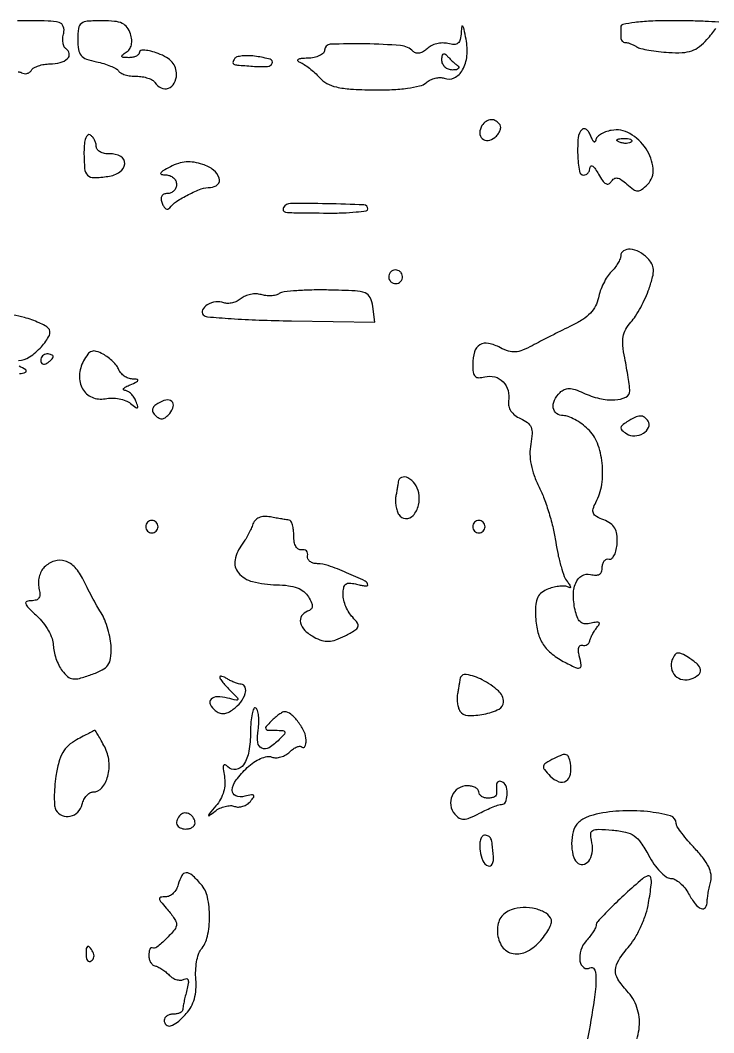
# Model space of a CAD drawing. Extents: x 0 to 5034, y 0 to 2560.
# Drawn here: x 4597.7 to 4710.1, y 2396 to 2560.1 of the extents above; entities that cross this region are included whole.
import ezdxf

# ---------------------------------------------------------------- set-up
doc = ezdxf.new("R2010")
doc.units = 0

msp = doc.modelspace()

# ---------------------------------------------------------------- linework, layer by layer
for points in [[(4597.352835, 2551.696283, -0.168867), (4597.867888, 2551.581649, 0.101339), (4598.295174, 2551.424909, 0.098457), (4598.75435, 2551.446361, 0.097386), (4599.17439, 2551.642634, 0.096784), (4599.489919, 2551.983688, -0.127185), (4599.89741, 2552.374267, -0.046428), (4600.633228, 2552.701458, -0.042309), (4601.542178, 2552.924906, -0.039141), (4602.5, 2553, 0.064661), (4604.161154, 2553.215724, 0.123565), (4605.331895, 2553.861652, 0.249187), (4605.612846, 2554.675727, 0.218667), (4605.110192, 2555.431898, -0.15236), (4604.794685, 2555.795402, -0.064615), (4604.612283, 2556.421734, -0.055577), (4604.578825, 2557.19403, -0.047043), (4604.710511, 2558.000996, 0.1557), (4604.652725, 2559.087357, 0.241407), (4603.970694, 2559.703867, 0.060873), (4602.181362, 2559.955362, 0.00451), (4597.233209, 2560, 0.005163)], [(4710.866174, 2559.793797, 0.001835), (4708.65, 2559.898072, 0.006772), (4706.067553, 2559.97506, 0.004065), (4703, 2560, 0.010616), (4699.801826, 2559.932089, 0.020476), (4697.25, 2559.71875, 0.01702), (4695.340974, 2559.413821, 0.358912), (4695, 2559), (4695, 2558.073437), (4695, 2557.25, 0.098534), (4695.057197, 2556.962579, 0.095899), (4695.220312, 2556.715814, 0.095889), (4695.463747, 2556.547727, 0.098492), (4695.75, 2556.484687, -0.062372), (4696.112228, 2556.431794, -0.024192), (4696.594577, 2556.273044, -0.023499), (4697.106501, 2556.048525, -0.026864), (4697.571965, 2555.785702, 0.083224), (4698.231501, 2555.505557, 0.014869), (4699.546038, 2555.23105, 0.0157), (4701.12216, 2555.001326, 0.013601), (4702.786901, 2554.857576, 0.026776), (4704.96759, 2554.845805, 0.070067), (4706.502874, 2555.13796, 0.082834), (4707.744174, 2555.805232, 0.049494), (4708.964936, 2556.959571, 0.006821), (4709.744709, 2557.883833, 0.010029), (4710.4022, 2558.718679, 0.005772)], [(4648.5, 2283.373692, 0.000016), (4598.885535, 2284.40156, 0.000141)], [(4597.382705, 2504.929715, 0.139056), (4599.172648, 2505.510306, 0.059925), (4601.092533, 2507.159508, 0.065864), (4602.387428, 2509.012814, 0.326875), (4602.204374, 2510.195626, 0.074995), (4601.690492, 2510.574801, 0.017502), (4600.723509, 2511.043076, 0.017663), (4599.560701, 2511.508404, 0.016511), (4598.341691, 2511.902004, 0.030118), (4596.517564, 2512.308155, 0.179693)], [(4597.545368, 2502.830805, 0.114482), (4598.519054, 2503.021486, 0.580377), (4598.556843, 2503.407021, 0.052777), (4597.5, 2504, -0.003487)], [(4697.093882, 2393.73463, 0.096656), (4698.003352, 2396.940996, 0.103801), (4697.615301, 2400.075117, 0.105381), (4696, 2402.769625, -0.045456), (4694.528821, 2404.668454, -0.157254), (4694.139341, 2406.154227, -0.132884), (4694.664622, 2407.740364, -0.028879), (4696.406239, 2410.070941, 0.044775), (4697.378711, 2411.462286, 0.025426), (4698.309227, 2413.295559, 0.025214), (4699.064972, 2415.253172, 0.037678), (4699.505521, 2417.032681, 0.00929), (4699.940117, 2419.931992, 0.096194), (4699.866136, 2421.131662, 0.425946), (4699.388501, 2421.400128, 0.10331), (4698.5, 2420.915699, 0.009489), (4695.779744, 2418.510366, 0.011482), (4693.324067, 2416.148283, 0.005985), (4691.262582, 2414.021851, 0.191781), (4691, 2413.362444, -0.123501), (4690.904894, 2412.983273, -0.021119), (4690.523749, 2412.338312, -0.021908), (4689.999444, 2411.603566, -0.017994), (4689.378719, 2410.865986, 0.112037), (4688.521131, 2409.341498, 0.107639), (4688.388541, 2407.572825, 0.199291), (4688.997446, 2406.540831, 0.308758), (4689.992937, 2406.495635, -0.225134), (4690.376963, 2406.538317, -0.179122), (4690.703263, 2406.270827, -0.094332), (4690.918097, 2405.666436, -0.040507), (4690.980325, 2404.809017, -0.036722), (4690.69361, 2401.317363, -0.00621), (4689.57549, 2394.71502, -0.003791)]]:
    msp.add_lwpolyline(points, format="xyb")
for points in [[(4607, 2556.975, 0.037825), (4607.124149, 2555.336236, 0.136576), (4607.549584, 2554.39043, 0.134435), (4608.4069, 2553.792054, 0.03619), (4610.020809, 2553.345838, -0.022316), (4611.216745, 2553.050612, -0.026569), (4612.312355, 2552.66334, -0.026878), (4613.184533, 2552.245644, -0.129935), (4613.579826, 2551.870838, 0.140368), (4613.948384, 2551.535453, 0.042419), (4614.659638, 2551.255809, 0.038789), (4615.548742, 2551.064184, 0.033698), (4616.5, 2551, -0.038534), (4617.457084, 2550.926129, -0.041947), (4618.363811, 2550.70625, -0.04604), (4619.096789, 2550.384387, -0.128561), (4619.5, 2550, 0.146699), (4620.497203, 2549.114917, 0.198908), (4621.687355, 2549.065029, 0.181623), (4622.643034, 2549.886673, 0.125996), (4623, 2551.280762, 0.081289), (4622.819025, 2552.386564, 0.099482), (4622.29704, 2553.292434, 0.082441), (4621.377445, 2554.044049, 0.039968), (4620, 2554.693898, 0.025312), (4618.84929, 2555.062895, 0.04672), (4617.88125, 2555.225403, 0.070023), (4617.217485, 2555.180952, 0.354894), (4617, 2554.913136, -0.185312), (4616.866675, 2554.565757, -0.091211), (4616.485937, 2554.272732, -0.070617), (4615.919659, 2554.076851, -0.050236), (4615.25, 2554.015313, -0.015452), (4614.368896, 2554.050269, -0.276268), (4614.145711, 2554.206139, -0.350158), (4614.205811, 2554.439978, -0.020207), (4614.857012, 2554.890467, 0.103321), (4615.376733, 2555.39512, 0.092603), (4615.67626, 2556.085186, 0.079658), (4615.731847, 2556.927993, 0.053604), (4615.539625, 2557.875154, 0.082779), (4615.00169, 2558.927593, 0.125898), (4614.20901, 2559.572049, 0.085051), (4612.967603, 2559.905551, 0.023194), (4610.932612, 2560, 0.016353), (4608.540593, 2559.921746, 0.14865), (4607.575009, 2559.557698, 0.198369), (4607.118222, 2558.766267, 0.032964)], [(4669.131641, 2558.133369, -0.0398), (4668.973003, 2556.96652, -0.163519), (4668.611834, 2556.36243, -0.187819), (4667.993939, 2556.146315, -0.055288), (4666.982409, 2556.294349, 0.069793), (4666.110763, 2556.396285, 0.054021), (4665.161894, 2556.271383, 0.055027), (4664.282449, 2555.951595, 0.081855), (4663.618123, 2555.475266, -0.057826), (4663.013415, 2554.996306, -0.0897), (4662.39571, 2554.752853, -0.111528), (4661.830969, 2554.76733, -0.135223), (4661.371908, 2555.028092, 0.178071), (4659.325117, 2555.974112, 0.016267), (4653.627254, 2556.247654, 0.01308), (4647.902218, 2556.186279, 0.403473), (4646.999911, 2555.25, -0.202693), (4646.795377, 2554.766092, -0.080362), (4646.192161, 2554.343997, -0.062077), (4645.302683, 2554.04312, -0.043399), (4644.25, 2553.921053, 0.016277), (4643.205919, 2553.857021, 0.097763), (4642.686867, 2553.702858, 0.497007), (4642.652692, 2553.497209, 0.111819), (4643, 2553.264534, -0.052339), (4643.691801, 2552.911264, -0.021712), (4644.547186, 2552.300423, -0.021197), (4645.414815, 2551.560775, -0.025627), (4646.160634, 2550.793512, 0.090033), (4647.34592, 2549.85209, 0.066664), (4648.916444, 2549.263597, 0.041325), (4651.215354, 2548.933103, 0.011357), (4654.872592, 2548.796013, 0.013931), (4657.906276, 2548.835773, 0.023425), (4660.443028, 2549.059089, 0.026283), (4662.399793, 2549.429738, 0.113728), (4663.449223, 2549.957859, -0.060283), (4664.137998, 2550.401585, -0.052941), (4664.943237, 2550.691967, -0.055848), (4665.738242, 2550.794883, -0.096186), (4666.393309, 2550.679315, 0.21038), (4668.017108, 2550.757812, 0.150355), (4669.351284, 2552.02967, 0.104019), (4670.06219, 2554.299343, 0.071639), (4669.935746, 2557, 0.005544), (4669.603182, 2558.632981, 0.101614), (4669.390928, 2559.115346, 0.677347), (4669.225521, 2559.075396, 0.021885)], [(4632.396955, 2553.833269, 0.068484), (4632.138098, 2553.248632, 0.382543), (4632.275098, 2552.965505, 0.076898), (4632.86762, 2552.823078, 0.002481), (4635.323105, 2552.632537, 0.026592), (4637.746303, 2552.585739, 0.299341), (4638.494221, 2553.114694, 0.445545), (4638.173682, 2553.753994, 0.030515), (4635.945768, 2554.221267, 0.027366), (4634.746427, 2554.330722, 0.036314), (4633.651851, 2554.290967, 0.039527), (4632.789827, 2554.127048, 0.189805)], [(4668.5, 2552.776946, -0.111066), (4668.749502, 2552.485745, -0.327207), (4668.71351, 2552.239691, -0.159858), (4668.381294, 2552.068396, -0.037587), (4667.75, 2552.015313, -0.092982), (4667.077293, 2552.13542, -0.098893), (4666.510203, 2552.490372, -0.101386), (4666.132985, 2553.027441, -0.102919), (4666, 2553.666667, -0.043317), (4666.050454, 2554.247958, -0.152297), (4666.220312, 2554.577897, -0.297449), (4666.466001, 2554.631514, -0.129577), (4666.75, 2554.4283, 0.019542), (4667.109237, 2554.02775, 0.01106), (4667.573438, 2553.569889, 0.011028), (4668.062566, 2553.128314, 0.017789)], [(4672.5, 2543, 0.13346), (4672.154279, 2541.833908, 0.214143), (4672.550663, 2540.893865, 0.223986), (4673.496301, 2540.591846, 0.14122), (4674.578017, 2541.064749, 0.054071), (4675.072804, 2541.574976, 0.06707), (4675.405763, 2542.145782, 0.080573), (4675.534458, 2542.687312, 0.157815), (4675.429973, 2543.113307, 0.117694), (4674.787389, 2543.752703, 0.147878), (4673.978383, 2543.963569, 0.141453), (4673.161057, 2543.692994, 0.104499)], [(4688.718672, 2542.385338, 0.175555), (4688.09399, 2541.050928, 0.032095), (4688.021711, 2538.281685, 0.029711), (4688.282702, 2535.612753, 0.368975), (4689, 2535, 0.123005), (4689.384185, 2535.095965, 0.097671), (4689.716659, 2535.367188, 0.088188), (4689.946495, 2535.772478, 0.07806), (4690.035435, 2536.25, -0.290191), (4690.183787, 2536.470037, -0.284616), (4690.448814, 2536.432189, -0.070793), (4690.880475, 2535.952774, -0.021389), (4691.392922, 2535.1149, 0.026739), (4692.035411, 2534.089204, 0.109579), (4692.574548, 2533.597471, 0.236245), (4693.04051, 2533.5708, 0.1538), (4693.456764, 2533.930043, -0.107502), (4693.909349, 2534.398885, -0.189939), (4694.427474, 2534.511192, -0.114925), (4695.07984, 2534.242423, -0.028988), (4695.980423, 2533.517717, 0.025189), (4697.060992, 2532.634576, 0.15729), (4697.7297, 2532.41089, 0.170035), (4698.37479, 2532.62902, 0.03063), (4699.338656, 2533.481513, 0.225589), (4700.249521, 2536.04305, 0.122849), (4699.090998, 2539.250912, 0.113133), (4696.461493, 2541.722457, 0.181458), (4693.462666, 2542.237614, 0.041296), (4692.515032, 2541.973891, 0.052697), (4691.702762, 2541.572191, 0.062701), (4691.132667, 2541.101859, 0.175216), (4690.929715, 2540.633423, -0.14728), (4690.836006, 2540.380163, -0.432179), (4690.671207, 2540.362282, -0.100529), (4690.428289, 2540.673592, -0.021605), (4690.148387, 2541.302005, 0.047176), (4689.823888, 2541.940651, 0.089734), (4689.435103, 2542.363561, 0.145035), (4689.049906, 2542.508712, 0.217774)], [(4608, 2538.725684, 0.019871), (4608.106914, 2536.036572, 0.176248), (4608.591797, 2534.974793, 0.208635), (4609.599672, 2534.569746, 0.02913), (4611.891384, 2534.770751, 0.10835), (4613.823948, 2535.501676, 0.23567), (4614.605649, 2536.834428, 0.296777), (4613.949722, 2538.008637, 0.131115), (4612.138358, 2538.420599, -0.057608), (4611.320437, 2538.484505, -0.078941), (4610.628143, 2538.737697, -0.099775), (4610.165107, 2539.133332, -0.167758), (4610, 2539.611582, 0.069311), (4609.925929, 2540.143354, 0.052599), (4609.70625, 2540.690338, 0.053401), (4609.382672, 2541.169761, 0.07937), (4609, 2541.5, 0.324134), (4608.604305, 2541.470935, 0.131914), (4608.278149, 2541.002549, 0.062116), (4608.065247, 2540.058811, 0.024457)], [(4696.729167, 2540.395833, -0.126455), (4696.402231, 2540.202593, -0.060344), (4695.916927, 2540.123424, -0.05415), (4695.359369, 2540.160852, -0.051402), (4694.8125, 2540.316886, -0.054073), (4694.395823, 2540.538436, -0.470617), (4694.37858, 2540.720685, -0.168741), (4694.670344, 2540.862007, -0.018894), (4695.416667, 2540.921053, -0.028489), (4696.112848, 2540.910055, -0.077125), (4696.592839, 2540.799335, -0.208169), (4696.77538, 2540.614691, -0.296942)], [(4622, 2536.337102, 0.010637), (4620.806437, 2535.680106, 0.133384), (4620.44697, 2535.317558, 0.507657), (4620.549225, 2535.090767, 0.049862), (4621.25, 2535.014742, -0.084238), (4621.918312, 2534.895542, -0.092482), (4622.485937, 2534.563705, -0.099559), (4622.865637, 2534.073325, -0.115612), (4623, 2533.5, -0.096899), (4622.887999, 2532.927495, -0.097416), (4622.568594, 2532.440625, -0.098432), (4622.091819, 2532.114629, -0.10122), (4621.531385, 2532, 0.093544), (4620.957113, 2531.891612, 0.176772), (4620.608341, 2531.583846, 0.15226), (4620.509427, 2531.084741, 0.065056), (4620.670548, 2530.416154, 0.050849), (4620.947415, 2529.86842, 0.112841), (4621.279225, 2529.542505, 0.190896), (4621.606648, 2529.4848, 0.186041), (4621.889163, 2529.666154, -0.08968), (4622.978816, 2530.701138, -0.028228), (4624.932077, 2531.830811, -0.028254), (4627.001319, 2532.73365, -0.088964), (4628.486431, 2533, 0.19122), (4629.662694, 2533.466924, 0.291771), (4629.923029, 2534.498267, 0.15063), (4628.99532, 2535.799028, 0.082524), (4627.25, 2536.724535, 0.042694), (4625.859893, 2537.061132, 0.056533), (4624.559755, 2537.112232, 0.057155), (4623.292318, 2536.871303, 0.045)], [(4640.344738, 2529.75, 0.243578), (4640.30826, 2529.264511, 0.266162), (4640.682283, 2528.981545, 0.028863), (4641.99526, 2528.889874, 0.000862), (4647.5, 2528.833333, 0.010313), (4649.992205, 2528.863436, 0.017076), (4652.090768, 2529.003937, 0.011134), (4653.756836, 2529.210355, 0.372009), (4654.000486, 2529.492126, 0.402119), (4653.364302, 2530.156159, 0.005817), (4647.392897, 2530.338435, 0.006558), (4641.451088, 2530.372699, 0.258167)], [(4695, 2521.928571, -0.100404), (4694.895002, 2521.410967, -0.033414), (4694.54495, 2520.716825, -0.0317), (4694.043729, 2519.979865, -0.0312), (4693.450893, 2519.308036, 0.053819), (4692.818322, 2518.522365, 0.028081), (4692.199358, 2517.426589, 0.027569), (4691.684309, 2516.218206, 0.037616), (4691.36569, 2515.078452, -0.073253), (4690.900175, 2513.777537, -0.067089), (4690.068618, 2512.622201, -0.057292), (4688.834705, 2511.586053, -0.034172), (4687.164798, 2510.639388, 0.003198), (4685.552799, 2509.853131, 0.002201), (4683.735592, 2508.942361, 0.002219), (4681.994697, 2508.050495, 0.004524), (4680.637218, 2507.33178, -0.027813), (4679.058325, 2506.587763, -0.080745), (4677.885141, 2506.320961, -0.093233), (4676.787006, 2506.457223, -0.045535), (4675.482571, 2507.009328, 0.070388), (4673.56373, 2507.711612, 0.189723), (4672.156487, 2507.477747, 0.189731), (4671.286249, 2506.347433, 0.070395), (4671, 2504.324352, 0.03179), (4671.082658, 2503.02562, 0.160885), (4671.391718, 2502.379486, 0.210076), (4671.96968, 2502.140915, 0.058347), (4672.963232, 2502.280134, -0.128578), (4674.566544, 2502.280176, -0.136438), (4675.92358, 2501.490655, -0.12862), (4676.73151, 2500.069153, -0.108073), (4676.810873, 2498.333254, 0.10363), (4676.840953, 2497.518473, 0.090376), (4677.192329, 2496.739372, 0.079525), (4677.845491, 2496.055815, 0.058218), (4678.750766, 2495.521607, -0.054303), (4679.886473, 2494.863317, -0.139404), (4680.463264, 2494.120079, -0.11309), (4680.628552, 2493.080814, -0.029495), (4680.413932, 2491.392911, 0.051174), (4680.279251, 2489.777621, 0.043418), (4680.460239, 2488.074234, 0.039466), (4680.960621, 2486.2769, 0.0291), (4681.781759, 2484.38037, -0.028372), (4682.583711, 2482.535518, -0.015048), (4683.375746, 2480.171109, -0.01493), (4684.042517, 2477.697376, -0.022362), (4684.462179, 2475.5, 0.01679), (4684.824681, 2473.480071, 0.018253), (4685.313902, 2471.545175, 0.018038), (4685.85059, 2469.926879, 0.080083), (4686.343586, 2469.058042, -0.018944), (4686.734006, 2468.53154, -0.105836), (4686.866553, 2468.208431, -0.495454), (4686.771603, 2468.104777, -0.108088), (4686.5, 2468.190628, 0.113142), (4685.963351, 2468.354382, 0.038261), (4685.141284, 2468.349741, 0.03575), (4684.2026, 2468.204416, 0.034105), (4683.278839, 2467.925479, 0.068593), (4682.196013, 2467.336166, 0.11968), (4681.543439, 2466.556971, 0.093581), (4681.227165, 2465.42453, 0.030836), (4681.185374, 2463.689061, 0.044759), (4681.516199, 2461.098862, 0.080752), (4682.303193, 2459.114945, 0.08395), (4683.652974, 2457.532792, 0.051945), (4685.684259, 2456.163343, 0.010153), (4687.652947, 2455.165584, 0.196351), (4688.322423, 2455.124689, 0.363863), (4688.585531, 2455.557613, 0.025988), (4688.278612, 2457.04259, -0.040607), (4688.141535, 2457.819646, -0.092352), (4688.195351, 2458.411068, -0.171834), (4688.4229, 2458.733014, -0.226911), (4688.772231, 2458.79259, 0.09573), (4689.178573, 2458.757366, 0.106305), (4689.552447, 2458.879698, 0.109344), (4689.835394, 2459.141111, 0.106436), (4689.985037, 2459.5, -0.053449), (4690.123988, 2459.966034, -0.023273), (4690.401278, 2460.550327, -0.022712), (4690.756444, 2461.149535, -0.028071), (4691.142188, 2461.671326, 0.044788), (4691.507283, 2462.201327, 0.38646), (4691.448805, 2462.458165, 0.199707), (4691.086481, 2462.537341, 0.019176), (4690.186352, 2462.338481, -0.074263), (4689.251814, 2462.237607, -0.149757), (4688.559476, 2462.480984, -0.126778), (4688.048568, 2463.108603, -0.046316), (4687.665328, 2464.197304, -0.055396), (4687.3138, 2466.781, -0.101359), (4687.687677, 2468.865423, -0.160444), (4688.685909, 2470.056155, -0.205501), (4690.086251, 2470.267194, 0.05338), (4690.940827, 2470.138807, 0.143591), (4691.531445, 2470.285077, 0.174827), (4691.879126, 2470.700688, 0.087846), (4692, 2471.383369, -0.069807), (4692.084085, 2471.982701, -0.102854), (4692.330487, 2472.451677, -0.128262), (4692.696974, 2472.71716, -0.148692), (4693.125061, 2472.75, 0.248353), (4693.566952, 2472.871441, 0.089423), (4693.967393, 2473.412238, 0.062476), (4694.268611, 2474.279713, 0.038155), (4694.4127, 2475.35549, 0.043838), (4694.368998, 2476.776415, 0.101944), (4694.033827, 2477.782588, 0.111776), (4693.352501, 2478.517813, 0.05944), (4692.247398, 2479.096039, -0.03377), (4691.057051, 2479.643163, -0.162734), (4690.556043, 2480.181168, -0.185503), (4690.514519, 2480.868636, -0.046255), (4690.959758, 2481.924808, 0.087463), (4691.920345, 2484.853697, 0.062355), (4691.982217, 2488.312512, 0.064223), (4691.206422, 2491.55375, 0.11384), (4689.685549, 2493.825686, 0.032548), (4688.675543, 2494.65778, 0.031546), (4687.555838, 2495.361295, 0.033158), (4686.492837, 2495.85088, 0.091584), (4685.685549, 2496, -0.157228), (4684.595788, 2496.351368, -0.203951), (4684.057539, 2497.239991, -0.149405), (4684.251668, 2498.487379, -0.083794), (4685.148756, 2499.748756, -0.091064), (4685.840945, 2500.226149, -0.109489), (4686.613612, 2500.386025, -0.077833), (4687.58034, 2500.22065, -0.02699), (4688.898756, 2499.695975, 0.050258), (4691.548287, 2498.781685, 0.068748), (4694.05788, 2498.543644, 0.102015), (4695.829552, 2498.988556, 0.296204), (4696.454889, 2500.018901, 0.024666), (4696.390042, 2500.830113, 0.005611), (4696.197126, 2502.195976, 0.005795), (4695.938453, 2503.767639, 0.005606), (4695.640745, 2505.35038, -0.024566), (4695.339693, 2507.369454, -0.067086), (4695.39022, 2508.809202, -0.0843), (4695.803185, 2509.986913, -0.05759), (4696.629435, 2511.143024, 0.040803), (4697.388781, 2512.133638, 0.018486), (4698.223461, 2513.54049, 0.01816), (4698.999367, 2515.097965, 0.023692), (4699.587614, 2516.57718, 0.019244), (4700.160462, 2518.478481, 0.077043), (4700.281909, 2519.684328, 0.11369), (4700.013794, 2520.617373, 0.069907), (4699.322606, 2521.534536, 0.075524), (4697.980081, 2522.522958, 0.09856), (4696.520733, 2522.954302, 0.157941), (4695.445552, 2522.711173, 0.264714)], [(4657.552786, 2519.08541, 0.099038), (4657.401684, 2518.679226, 0.097945), (4657.417584, 2518.244476, 0.097945), (4657.597789, 2517.848514, 0.099038), (4657.91459, 2517.552786, 0.099038), (4658.320774, 2517.401684, 0.097945), (4658.755524, 2517.417584, 0.097945), (4659.151486, 2517.597789, 0.099038), (4659.447214, 2517.91459, 0.099038), (4659.598316, 2518.320774, 0.097945), (4659.582416, 2518.755524, 0.097945), (4659.402211, 2519.151486, 0.099038), (4659.08541, 2519.447214, 0.099038), (4658.679226, 2519.598316, 0.097945), (4658.244476, 2519.582416, 0.097945), (4657.848514, 2519.402211, 0.099038)], [(4639.652537, 2515.772828, -0.083837), (4639.081291, 2515.534286, -0.042931), (4638.310399, 2515.423702, -0.041076), (4637.475122, 2515.444954, -0.04861), (4636.702012, 2515.605447, 0.072411), (4635.907711, 2515.731398, 0.05162), (4635.009396, 2515.649916, 0.051686), (4634.14826, 2515.386472, 0.073271), (4633.464747, 2514.970743, -0.060895), (4632.813729, 2514.552463, -0.053111), (4632.050691, 2514.279692, -0.055916), (4631.295827, 2514.184467, -0.095332), (4630.672051, 2514.295604, 0.129404), (4629.357669, 2514.439481, 0.09587), (4627.973362, 2513.950571, 0.143897), (4627.204082, 2513.131899, 0.324155), (4627.331383, 2512.335283, 0.177644), (4628.013182, 2512.019472, 0.003614), (4631.844936, 2511.731817, 0.008052), (4636.378543, 2511.497675, 0.00527), (4641.610532, 2511.367068), (4655.116217, 2511.172315), (4654.808109, 2513.694409, 0.082521), (4654.384138, 2515.134955, 0.193232), (4653.5681, 2515.877289, 0.077397), (4651.930251, 2516.212528, 0.006677), (4647.652537, 2516.358252, 0.01013), (4644.945936, 2516.359437, 0.013307), (4642.477959, 2516.244755, 0.0108), (4640.441179, 2516.051401, 0.112118)], [(4601, 2504.940983, 0.108972), (4601.078288, 2504.586039, 0.182303), (4601.29375, 2504.3746, 0.161196), (4601.6179, 2504.343488, 0.082592), (4602, 2504.5, 0.029505), (4602.382774, 2504.768994, 0.035638), (4602.70625, 2505.066025, 0.038439), (4602.934461, 2505.34829, 0.151918), (4603, 2505.559017, 0.210953), (4602.92554, 2505.727648, 0.081139), (4602.70625, 2505.870461, 0.061769), (4602.382849, 2505.967655, 0.042167), (4602, 2506, 0.105053), (4601.618444, 2505.918938, 0.099167), (4601.29375, 2505.688914, 0.09642), (4601.076123, 2505.345238, 0.093332)], [(4607.939107, 2504.88622, 0.108796), (4607.268872, 2502.50764, 0.14457), (4607.776812, 2500.330754, 0.164924), (4609.308761, 2498.966643, 0.148448), (4611.427904, 2498.741467, -0.051002), (4612.528555, 2498.837431, -0.042411), (4613.698225, 2498.720407, -0.044204), (4614.760485, 2498.423171, -0.083075), (4615.528639, 2497.976232, 0.008925), (4616.383229, 2497.292372, 0.272426), (4616.644267, 2497.259549, 0.387673), (4616.734732, 2497.459825, 0.012752), (4616.415903, 2498.358556, 0.054546), (4616.090054, 2498.99156, 0.054698), (4615.63529, 2499.538472, 0.060014), (4615.126766, 2499.923423, 0.117198), (4614.643011, 2500.070285, -0.204972), (4614.419087, 2500.182839, -0.377948), (4614.42326, 2500.372382, -0.084124), (4614.799262, 2500.663132, -0.021132), (4615.5, 2501, 0.008509), (4616.528728, 2501.462953, 0.193432), (4616.745233, 2501.695933, 0.486634), (4616.645202, 2501.86312, 0.020771), (4615.856989, 2501.929715, -0.077504), (4615.187728, 2502.063606, -0.06237), (4614.534902, 2502.400763, -0.063441), (4613.996372, 2502.880784, -0.087638), (4613.663476, 2503.434585, 0.073743), (4613.309786, 2504.061551, 0.033725), (4612.682924, 2504.764461, 0.032472), (4611.910026, 2505.429031, 0.038485), (4611.098474, 2505.947298, 0.044156), (4609.998347, 2506.416505, 0.161098), (4609.249487, 2506.413087, 0.152011), (4608.624201, 2505.961261, 0.038008)], [(4619.960613, 2497.975658, 0.052869), (4619.347795, 2497.500818, 0.157747), (4619.099713, 2497.039084, 0.175012), (4619.181591, 2496.551588, 0.068226), (4619.600741, 2495.999259, 0.078798), (4620.170559, 2495.585429, 0.159006), (4620.712935, 2495.500413, 0.132469), (4621.270013, 2495.751394, 0.04788), (4621.89094, 2496.368591, 0.104703), (4622.480855, 2497.490518, 0.296225), (4622.230829, 2498.297217, 0.234486), (4621.287723, 2498.521642, 0.081818)], [(4696, 2494.984687, 0.025772), (4695.198179, 2494.397072, 0.220846), (4695.008825, 2494.007185, 0.230203), (4695.188138, 2493.621431, 0.027952), (4695.966462, 2493.057202, 0.156492), (4697.258323, 2492.712285, 0.122146), (4698.656901, 2493.133673, 0.153593), (4699.49679, 2494.071699, 0.249764), (4699.429973, 2495.113307, 0.102233), (4698.845542, 2495.731498, 0.163223), (4698.15465, 2495.934746, 0.106273), (4697.257948, 2495.706514, 0.029989)], [(4658.923489, 2485.25, -0.012164), (4658.873569, 2484.855882, -0.003452), (4658.776823, 2484.245618, -0.003475), (4658.657976, 2483.557714, -0.003671), (4658.531643, 2482.88402, 0.053808), (4658.470547, 2482.168684, 0.036638), (4658.548529, 2481.355068, 0.036897), (4658.742418, 2480.571455, 0.059383), (4659.031938, 2479.948322, 0.246998), (4660.127251, 2479.302257, 0.224971), (4661.346944, 2479.809266, 0.128883), (4662.210362, 2481.47621, 0.102973), (4662.243537, 2483.50635, 0.10827), (4661.633315, 2484.931416, 0.117263), (4660.496844, 2485.922269, 0.217233), (4659.478034, 2485.979153, 0.281363)], [(4635.312842, 2478.248597, -0.023374), (4634.997964, 2477.480742, -0.014842), (4634.563916, 2476.616829, -0.014907), (4634.086308, 2475.792401, -0.026574), (4633.638596, 2475.149118, 0.117781), (4632.490729, 2472.624132, 0.227285), (4633.037823, 2470.523511, 0.157347), (4635.326969, 2469.098195, 0.056156), (4639.188787, 2468.583201, -0.027209), (4641.119728, 2468.438525, -0.05801), (4642.569716, 2468.075869, -0.076), (4643.633344, 2467.477169, -0.092988), (4644.385343, 2466.62143, -0.028906), (4644.874193, 2465.677192, -0.120038), (4644.98885, 2465.050634, -0.194536), (4644.780691, 2464.611002, -0.09917), (4644.25, 2464.288097, 0.159867), (4643.280518, 2463.526349, 0.21068), (4643.08977, 2462.431439, 0.140951), (4643.802499, 2461.194849, 0.069231), (4645.283411, 2460.115915, 0.044485), (4646.570449, 2459.56799, 0.089123), (4647.661844, 2459.418864, 0.079496), (4648.817139, 2459.653821, 0.02983), (4650.330983, 2460.327935, 0.015953), (4651.914459, 2461.214669, 0.161637), (4652.398612, 2461.780335, 0.256305), (4652.329378, 2462.382888, 0.042323), (4651.547572, 2463.309571, -0.059233), (4650.954925, 2464.062143, -0.039018), (4650.454599, 2465.045286, -0.039019), (4650.11311, 2466.094168, -0.059258), (4650, 2467.045203, -0.044387), (4650.094578, 2468.108496, -0.176578), (4650.418755, 2468.665625, -0.18829), (4651.009996, 2468.862894, -0.051444), (4652, 2468.710251, 0.014681), (4652.767034, 2468.533551, 0.025607), (4653.4125, 2468.438733, 0.024763), (4653.896927, 2468.416853, 0.412932), (4654, 2468.520378, 0.290173), (4653.579243, 2469.184342, 0.009443), (4650.570077, 2470.536256, 0.015951), (4647.57183, 2471.704202, 0.085095), (4645.846362, 2472, -0.067536), (4645.159076, 2472.093258, -0.098965), (4644.615806, 2472.367188, -0.124669), (4644.300846, 2472.774327, -0.153122), (4644.25, 2473.25, 0.100253), (4644.248882, 2473.707348, 0.14682), (4644.059375, 2474.059375, 0.14682), (4643.707348, 2474.248882, 0.100253), (4643.25, 2474.25, -0.192646), (4642.754544, 2474.341814, -0.125613), (4642.35, 2474.77, -0.083466), (4642.085886, 2475.515332, -0.043529), (4642, 2476.5, 0.028323), (4641.945402, 2477.463088, 0.042584), (4641.779688, 2478.287454, 0.050965), (4641.539299, 2478.88011, 0.251315), (4641.25, 2479.07431, -0.013512), (4640.824309, 2479.128138, -0.002547), (4640.049998, 2479.251426, -0.002721), (4639.146712, 2479.405023, -0.00249), (4638.218077, 2479.572907, 0.054346), (4637.176188, 2479.651457, 0.098911), (4636.348362, 2479.457176, 0.113239), (4635.732109, 2478.985565, 0.087634)], [(4618, 2478, 0.099038), (4618.076342, 2477.618362, 0.097945), (4618.29375, 2477.29375, 0.097945), (4618.618362, 2477.076342, 0.099038), (4619, 2477, 0.099038), (4619.381638, 2477.076342, 0.097945), (4619.70625, 2477.29375, 0.097945), (4619.923658, 2477.618362, 0.099038), (4620, 2478, 0.099038), (4619.923658, 2478.381638, 0.097945), (4619.70625, 2478.70625, 0.097945), (4619.381638, 2478.923658, 0.099038), (4619, 2479, 0.099038), (4618.618362, 2478.923658, 0.097945), (4618.29375, 2478.70625, 0.097945), (4618.076342, 2478.381638, 0.099038)], [(4671, 2478, 0.099038), (4671.076342, 2477.618362, 0.097945), (4671.29375, 2477.29375, 0.097945), (4671.618362, 2477.076342, 0.099038), (4672, 2477, 0.099038), (4672.381638, 2477.076342, 0.097945), (4672.70625, 2477.29375, 0.097945), (4672.923658, 2477.618362, 0.099038), (4673, 2478, 0.099038), (4672.923658, 2478.381638, 0.097945), (4672.70625, 2478.70625, 0.097945), (4672.381638, 2478.923658, 0.099038), (4672, 2479, 0.099038), (4671.618362, 2478.923658, 0.097945), (4671.29375, 2478.70625, 0.097945), (4671.076342, 2478.381638, 0.099038)], [(4601.574147, 2471.43129, 0.079349), (4601.079003, 2470.747934, 0.054939), (4600.743132, 2469.852621, 0.054329), (4600.607317, 2468.892879, 0.072076), (4600.705651, 2468.017591, -0.047404), (4600.859554, 2467.070191, -0.155127), (4600.709589, 2466.461326, -0.185056), (4600.259173, 2466.114972, -0.072516), (4599.470609, 2466, 0.084171), (4598.723525, 2465.873338, 0.417106), (4598.558491, 2465.526904, 0.11014), (4598.964672, 2464.886392, 0.00971), (4600.353977, 2463.547749, -0.040928), (4601.368862, 2462.439776, -0.036622), (4602.232073, 2461.140883, -0.038514), (4602.832525, 2459.85327, -0.086595), (4603.031803, 2458.797749, 0.048839), (4603.145282, 2457.78369, 0.030747), (4603.464074, 2456.634123, 0.030732), (4603.921887, 2455.531169, 0.048425), (4604.458704, 2454.658839, 0.05392), (4605.349064, 2453.714837, 0.143989), (4606.185191, 2453.340558, 0.101351), (4607.275848, 2453.413896, 0.019409), (4609.176901, 2454.018599, 0.030435), (4610.972805, 2454.794108, 0.117696), (4611.892413, 2455.573097, 0.127883), (4612.320114, 2456.646114, 0.038785), (4612.403761, 2458.410275, 0.037821), (4612.25509, 2459.810786, 0.025148), (4611.884164, 2461.383282, 0.025342), (4611.366493, 2462.881862, 0.044337), (4610.770066, 2464.050515, -0.010451), (4610.082844, 2465.197988, -0.005652), (4609.282887, 2466.636875, -0.005627), (4608.501054, 2468.121036, -0.008835), (4607.866306, 2469.415442, 0.074002), (4606.55704, 2471.387955, 0.132527), (4604.934529, 2472.436102, 0.157479), (4603.20616, 2472.432042, 0.11821)], [(4703.344523, 2456.455429, 0.136099), (4703.208965, 2455.0458, 0.152589), (4703.833665, 2453.838529, 0.153422), (4705.031315, 2453.205895, 0.137841), (4706.432783, 2453.335833, 0.078584), (4707.594387, 2454.00595, 0.261236), (4707.909461, 2454.795602, 0.181747), (4707.421303, 2455.708663, 0.040524), (4705.977306, 2456.7821, 0.024238), (4704.861736, 2457.405782, 0.14724), (4704.216782, 2457.515784, 0.214939), (4703.752949, 2457.233391, 0.058584)], [(4630, 2453.630446, 0.152456), (4630.086891, 2453.3521, 0.01452), (4630.514063, 2452.771366, 0.017478), (4631.07973, 2452.097313, 0.012904), (4631.75, 2451.390617, -0.004707), (4632.880593, 2450.237059, -0.30128), (4632.928933, 2449.972417, -0.364642), (4632.710314, 2449.86222, -0.005712), (4631.250996, 2450.225309, 0.062108), (4629.597055, 2450.443598, 0.203507), (4628.60046, 2450.028848, 0.317673), (4628.468086, 2449.207111, 0.106047), (4629.263845, 2448.195991, 0.082105), (4629.924879, 2447.809671, 0.108902), (4630.611904, 2447.707178, 0.093456), (4631.356378, 2447.901426, 0.047479), (4632.191235, 2448.397884, 0.068875), (4633.402207, 2449.569552, 0.088576), (4634.12683, 2450.935737, 0.156619), (4634.127108, 2451.982634, 0.309242), (4633.5, 2452.469858, -0.052498), (4633.028397, 2452.548674, -0.023116), (4632.426562, 2452.745926, -0.022573), (4631.8019, 2453.015999, -0.028135), (4631.25, 2453.32433, 0.026453), (4630.770119, 2453.594547, 0.055001), (4630.367188, 2453.741654, 0.102847), (4630.101649, 2453.751003, 0.365317)], [(4668.923489, 2453.25, -0.012164), (4668.873569, 2452.855882, -0.003452), (4668.776823, 2452.245618, -0.003475), (4668.657976, 2451.557714, -0.003671), (4668.531643, 2450.88402, 0.047674), (4668.462948, 2450.181251, 0.035875), (4668.516948, 2449.406166, 0.036712), (4668.675704, 2448.67802, 0.066476), (4668.92443, 2448.122276, 0.253802), (4670.207178, 2447.387629, 0.056208), (4672.817958, 2447.621376, 0.057245), (4675.264307, 2448.42111, 0.293104), (4676, 2449.568296, 0.216468), (4675.182038, 2451.369098, 0.059657), (4672.54905, 2453.166196, 0.077569), (4669.961006, 2454.037954, 0.434396)], [(4635, 2444.681462, -0.044779), (4634.722627, 2441.590535, -0.101931), (4633.852621, 2439.425883, -0.215191), (4632.626445, 2438.654461, -0.234946), (4631.300384, 2439.099616, 0.096703), (4630.867021, 2439.391406, 0.431579), (4630.616959, 2439.28121, 0.117791), (4630.557806, 2438.727163, 0.015187), (4630.747453, 2437.540781, -0.058652), (4630.837784, 2436.283345, -0.058291), (4630.634141, 2435.036566, -0.056692), (4630.140137, 2433.840282, -0.050289), (4629.373276, 2432.732192, 0.00212), (4628.305994, 2431.469248, 0.135644), (4628.187214, 2431.208704, 0.672288), (4628.279285, 2431.15287, 0.005012), (4629.237265, 2431.879109, -0.054177), (4630.008582, 2432.352471, -0.049492), (4630.887097, 2432.666485, -0.052784), (4631.736328, 2432.785217, -0.100296), (4632.414152, 2432.671317, 0.098317), (4633.049029, 2432.562072, 0.069998), (4633.7629, 2432.681213, 0.067292), (4634.444229, 2433.00157, 0.07619), (4634.984038, 2433.480767, 0.024398), (4635.513081, 2434.185515, 0.3762), (4635.478286, 2434.463558, 0.236047), (4635.137034, 2434.555454, 0.013807), (4634.057151, 2434.304694, -0.153826), (4632.594556, 2434.377124, -0.337003), (4632.027705, 2435.269407, -0.139506), (4632.660646, 2436.944031, -0.044535), (4634.449119, 2438.9522, -0.038995), (4635.513137, 2439.80603, -0.047592), (4636.630923, 2440.421295, -0.054632), (4637.654785, 2440.736786, -0.139942), (4638.42018, 2440.669003, 0.097831), (4639.106909, 2440.550155, 0.062808), (4639.909207, 2440.670692, 0.059828), (4640.699466, 2440.999315, 0.068054), (4641.352013, 2441.494871, -0.041979), (4641.937194, 2441.989254, -0.061556), (4642.529594, 2442.308761, -0.080876), (4643.03931, 2442.417544, -0.211643), (4643.380952, 2442.285714, 0.24511), (4643.613368, 2442.212632, 0.226093), (4643.818155, 2442.359077, 0.092651), (4643.957441, 2442.778662, 0.033948), (4644, 2443.404762, 0.111902), (4643.690478, 2444.770454, 0.051337), (4642.733496, 2446.337175, 0.051327), (4641.536721, 2447.612881, 0.180613), (4640.5, 2448, 0.129855), (4640.160725, 2447.910375, 0.023553), (4639.605357, 2447.559375, 0.023967), (4638.978568, 2447.074275, 0.019709), (4638.357143, 2446.5, 0.015473), (4637.522445, 2445.611979, 0.28983), (4637.464286, 2445.25, 0.283734), (4637.767097, 2445.037018, 0.015009), (4639, 2445, -0.015009), (4640.232903, 2444.962982, -0.283734), (4640.535714, 2444.75, -0.28983), (4640.477555, 2444.388021, -0.015473), (4639.642857, 2443.5, -0.053798), (4637.991408, 2442.17025, -0.253784), (4636.819531, 2442.084154, -0.270775), (4636.16234, 2443.008238, -0.058831), (4636.21977, 2445.044028, 0.027275), (4636.329802, 2446.247279, 0.036223), (4636.290527, 2447.345151, 0.039397), (4636.127007, 2448.209719, 0.190128), (4635.833269, 2448.603045, 0.457476), (4635.512269, 2448.502152, 0.049738), (4635.244773, 2447.663513, 0.034619), (4635.059135, 2446.34772, 0.017739)], [(4606.8113, 2443.460143, 0.05842), (4605.471838, 2442.515754, 0.080775), (4604.550196, 2441.373194, 0.065783), (4603.9185, 2439.819676, 0.0265), (4603.458403, 2437.57118, 0.016693), (4603.252613, 2435.796877, 0.02042), (4603.183751, 2434.128464, 0.01936), (4603.23683, 2432.743306, 0.119706), (4603.45612, 2432.070999, 0.153378), (4604.466808, 2431.197283, 0.157139), (4605.784942, 2431.069385, 0.146479), (4606.998175, 2431.741486, 0.13029), (4607.710251, 2433, -0.05387), (4608.001154, 2433.764918, -0.06173), (4608.438841, 2434.4125, -0.071352), (4608.949569, 2434.852085, -0.143016), (4609.456116, 2435, 0.223778), (4610.903585, 2435.681975, 0.109375), (4611.852974, 2437.540341, 0.088881), (4612.042789, 2439.996437, 0.095908), (4611.353312, 2442.295203, 0.006493), (4610.794303, 2443.329221, 0.010451), (4610.288368, 2444.193705, 0.004489), (4609.842536, 2444.905799, 0.304965), (4609.718063, 2444.959962, 0.072556), (4609.563752, 2444.90772, 0.001261), (4608.77425, 2444.502875, 0.003164), (4607.857467, 2444.022467, 0.002099)], [(4684.192373, 2440.422193, 0.018191), (4682.825647, 2439.669183, 0.207682), (4682.475437, 2439.179973, 0.230699), (4682.613289, 2438.620797, 0.022561), (4683.578087, 2437.56477, 0.103669), (4684.949597, 2436.668555, 0.241477), (4686.13651, 2436.789664, 0.210985), (4686.843794, 2437.870719, 0.08447), (4686.834665, 2439.677801, 0.047377), (4686.562661, 2440.667261, 0.237636), (4686.151526, 2441.043585, 0.165294), (4685.491713, 2441.008568, 0.021642)], [(4674.881579, 2436.309017, 0.022289), (4674.844744, 2435.944741, 0.014052), (4674.83273, 2435.517336, 0.014106), (4674.844631, 2435.095576, 0.025051), (4674.881579, 2434.75, -0.204797), (4674.809424, 2434.464327, -0.105904), (4674.524589, 2434.220313, -0.075993), (4674.065578, 2434.055021, -0.048526), (4673.5, 2434, -0.064853), (4672.926543, 2434.074694, -0.082425), (4672.440625, 2434.29375, -0.098894), (4672.115568, 2434.618646, -0.148195), (4672, 2435, 0.182536), (4671.855843, 2435.381715, 0.0909), (4671.443928, 2435.70625, 0.070807), (4670.831332, 2435.926137, 0.050854), (4670.106989, 2436, 0.14693), (4668.644917, 2435.560877, 0.144198), (4667.653846, 2434.38622, 0.140647), (4667.443572, 2432.837531, 0.137918), (4668.083335, 2431.399588, 0.080779), (4668.795932, 2430.778533, 0.149175), (4669.531898, 2430.583151, 0.091556), (4670.50022, 2430.798952, 0.018844), (4672.09011, 2431.546598, -0.010288), (4673.247435, 2432.115206, -0.01321), (4674.3354, 2432.587655, -0.011069), (4675.256461, 2432.935528, -0.102183), (4675.67685, 2432.992768, 0.313378), (4676.295926, 2433.363051, 0.089934), (4676.582, 2434.507225, 0.078578), (4676.463642, 2435.801175, 0.194699), (4675.910933, 2436.555046, 0.072163), (4675.553783, 2436.710062, 0.125664), (4675.2328, 2436.715008, 0.160215), (4674.999675, 2436.571325, 0.139745)], [(4623.63948, 2431.306147, 0.094876), (4623.086489, 2430.491235, 0.1934), (4623.067517, 2429.730754, 0.202875), (4623.575357, 2429.193711, 0.103624), (4624.5, 2429, 0.06085), (4625.073598, 2429.070066, 0.079459), (4625.559375, 2429.276414, 0.097386), (4625.8846, 2429.582093, 0.156819), (4626, 2429.940983, 0.139398), (4625.764316, 2430.769921, 0.123736), (4625.119339, 2431.396031, 0.139481), (4624.316568, 2431.598585, 0.191124)], [(4690.5, 2431.268316, 0.039387), (4689.680441, 2430.99348, 0.034086), (4688.871686, 2430.582211, 0.035575), (4688.188656, 2430.105129, 0.078969), (4687.765313, 2429.634318, 0.099651), (4687.169188, 2428.124769, 0.05838), (4687.050619, 2426.178026, 0.060428), (4687.368882, 2424.393662, 0.181971), (4688.111803, 2423.430902, 0.229345), (4689.120867, 2423.326923, 0.178251), (4689.975245, 2424.048029, 0.113807), (4690.405742, 2425.488806, 0.080043), (4690.242918, 2427.179083, -0.072987), (4690.127312, 2428.225193, -0.277486), (4690.471212, 2428.753543, -0.121977), (4691.379808, 2428.946906, -0.012179), (4693.615486, 2428.818385, -0.034025), (4695.775549, 2428.492357, -0.096996), (4697.163223, 2427.887227, -0.091277), (4698.267712, 2426.779969, -0.027967), (4699.5, 2424.752702, 0.030442), (4700.381783, 2423.318093, 0.037609), (4701.376925, 2422.105379, 0.04115), (4702.339095, 2421.250895, 0.161951), (4703.08102, 2421.002702, -0.124872), (4703.783044, 2420.823321, -0.052584), (4704.590641, 2420.266419, -0.04759), (4705.371065, 2419.456608, -0.045134), (4706, 2418.5, 0.038902), (4707.045465, 2416.865918, 0.133456), (4708.033204, 2416.101661, 0.351577), (4708.707236, 2416.297657, 0.151324), (4709.013655, 2417.25, -0.028753), (4709.056122, 2417.86978, -0.010785), (4709.184117, 2418.731395, -0.010643), (4709.364164, 2419.665929, -0.012714), (4709.574776, 2420.537729, 0.106851), (4709.629632, 2421.643388, 0.071092), (4709.246829, 2422.858183, 0.053326), (4708.404533, 2424.220465, 0.025608), (4707.061121, 2425.778627, -0.013035), (4705.888724, 2427.071268, -0.01747), (4704.899204, 2428.305861, -0.014704), (4704.154266, 2429.368741, -0.14651), (4704, 2429.88391, 0.340254), (4703.036402, 2431.135974, 0.039205), (4699.309392, 2431.81634, 0.039964), (4694.76252, 2431.917781, 0.046847)], [(4672.183578, 2425.468911, 0.074374), (4672.633621, 2423.86059, 0.185376), (4673.485011, 2423.013463, 0.414473), (4674.170242, 2423.278879, 0.125287), (4674.375, 2424.5, 0.007844), (4674.17152, 2426.552211, 0.069148), (4673.944256, 2427.432726, 0.177808), (4673.564033, 2427.846968, 0.119629), (4672.933578, 2428, 0.236322), (4672.550339, 2427.80815, 0.088849), (4672.273366, 2427.256493, 0.063402), (4672.140133, 2426.438383, 0.039814)], [(4623.289749, 2420, -0.067639), (4622.974733, 2419.235489, -0.068754), (4622.46848, 2418.5875, -0.075332), (4621.855537, 2418.149999, -0.117924), (4621.228381, 2418, 0.042303), (4620.43914, 2417.933106, 0.383663), (4620.242076, 2417.683855, 0.158916), (4620.41996, 2417.237049, 0.010371), (4621.345012, 2416.171259, -0.018554), (4621.978623, 2415.416654, -0.022376), (4622.513847, 2414.661547, -0.021763), (4622.901823, 2413.996863, -0.121804), (4623, 2413.599831, -0.173989), (4622.66387, 2412.663119, -0.026622), (4621.30285, 2411.179389, -0.023776), (4619.809983, 2409.84948, -0.280152), (4619.071429, 2409.75, 0.275729), (4618.854547, 2409.722598, 0.120136), (4618.667857, 2409.485937, 0.070609), (4618.540984, 2409.057328, 0.036719), (4618.5, 2408.5, 0.063393), (4618.574697, 2407.913206, 0.071133), (4618.79375, 2407.38817, 0.081199), (4619.117972, 2407.002714, 0.133973), (4619.5, 2406.821429, -0.073383), (4619.975528, 2406.662147, -0.02624), (4620.59712, 2406.304443, -0.025369), (4621.247726, 2405.834668, -0.027331), (4621.83062, 2405.312237, 0.061792), (4622.419724, 2404.853168, 0.067357), (4623.08671, 2404.567996, 0.07613), (4623.726898, 2404.492392, 0.130524), (4624.238143, 2404.647181, -0.160729), (4624.643864, 2404.744252, -0.321183), (4624.882676, 2404.540873, -0.105499), (4624.902657, 2403.946211, -0.021206), (4624.671178, 2402.906372, 0.00658), (4624.423675, 2401.930087, 0.007436), (4624.212435, 2400.986559, 0.006861), (4624.055989, 2400.180299, 0.039954), (4624.013655, 2399.75, -0.189124), (4623.895209, 2399.463512, -0.086437), (4623.563386, 2399.220313, -0.06718), (4623.075052, 2399.055293, -0.047966), (4622.5, 2399, 0.064853), (4621.926543, 2398.925306, 0.082425), (4621.440625, 2398.70625, 0.098894), (4621.115568, 2398.381354, 0.148195), (4621, 2398, 0.207334), (4621.320334, 2397.2607, 0.267325), (4622.027512, 2397.09466, 0.103676), (4623.165009, 2397.713764, 0.032558), (4624.563858, 2399.070562, 0.058678), (4625.364528, 2400.196034, 0.05625), (4625.895549, 2401.492533, 0.052004), (4626.152319, 2402.966774, 0.038637), (4626.137918, 2404.620587, -0.031615), (4626.105388, 2406.051189, -0.031743), (4626.253653, 2407.472511, -0.033447), (4626.544081, 2408.689445, -0.098209), (4626.95287, 2409.443211, 0.119829), (4628.01227, 2411.613001, 0.053931), (4628.355889, 2414.784467, 0.054008), (4628.01461, 2417.939798, 0.12535), (4626.954668, 2420.052268, 0.028885), (4625.512267, 2421.533242, 0.191049), (4624.565094, 2421.893321, 0.275929), (4623.848907, 2421.451539, 0.056019)], [(4677.25, 2415.902148, 0.066576), (4676.253785, 2415.371589, 0.091293), (4675.55101, 2414.641579, 0.088209), (4675.138748, 2413.688744, 0.058162), (4675, 2412.5, 0.131898), (4675.632773, 2410.143006, 0.198766), (4677.298828, 2408.866403, 0.173842), (4679.571312, 2409.0551, 0.102415), (4681.796663, 2410.681759, 0.02602), (4682.650434, 2411.730141, 0.033337), (4683.316408, 2412.781226, 0.035294), (4683.73522, 2413.700347, 0.171335), (4683.745163, 2414.26451, 0.175658), (4682.898032, 2415.334834, 0.076781), (4681.206605, 2416.050449, 0.069121), (4679.158158, 2416.27454, 0.082021)], [(4608.333333, 2408.543989, 0.059057), (4608.394948, 2408.024148, 0.126631), (4608.582917, 2407.669932, 0.191218), (4608.860929, 2407.534562, 0.158515), (4609.182979, 2407.613087, 0.108766), (4609.463027, 2407.88478, 0.099739), (4609.614038, 2408.257398, 0.095385), (4609.612382, 2408.673795, 0.090093), (4609.457295, 2409.069098, 0.02679), (4608.913397, 2409.852054, 0.350126), (4608.59208, 2409.929499, 0.269722), (4608.376303, 2409.618676, 0.019984)]]:
    msp.add_lwpolyline(points, format="xyb", close=True)

doc.saveas('drawing.dxf')
